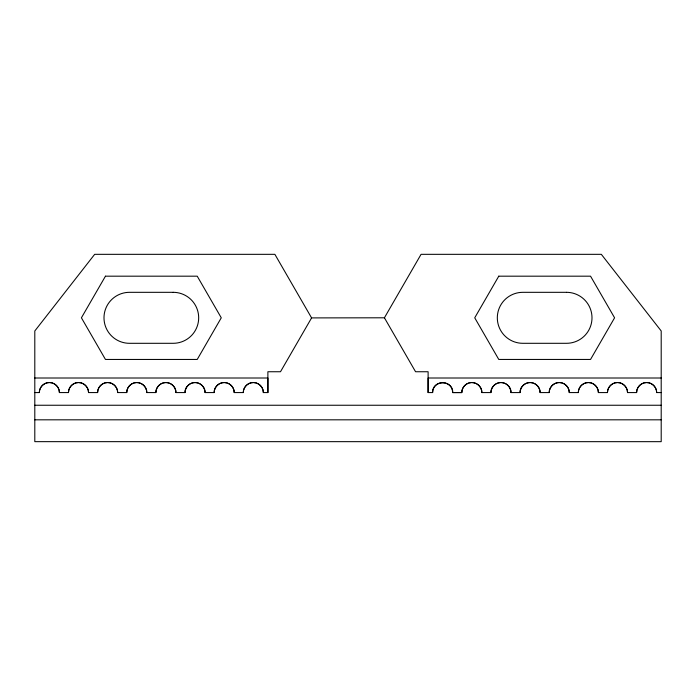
<?xml version="1.0" encoding="UTF-8"?>
<svg xmlns="http://www.w3.org/2000/svg" width="696" height="696" viewBox="0 0 696 696"><rect width="100%" height="100%" fill="white"/><g stroke="black" fill="none" stroke-linecap="round" stroke-linejoin="round"><path stroke-width="1.04" d="M34.8 392.579L39.315 392.57C39.28 387.194 43.987 382.487 49.373 382.522A10.049 10.049 0 0 1 59.421 392.57L68.46 392.57C68.417 387.194 73.123 382.487 78.5 382.522A10.049 10.049 0 0 1 88.557 392.57L97.588 392.57C97.553 387.194 102.26 382.487 107.636 382.522A10.049 10.049 0 0 1 117.685 392.57L126.724 392.57C126.681 387.194 131.396 382.487 136.773 382.522A10.049 10.049 0 0 1 146.83 392.57L155.852 392.57C155.826 387.194 160.524 382.487 165.909 382.522A10.049 10.049 0 0 1 175.958 392.57L184.988 392.57C184.962 387.194 189.66 382.487 195.045 382.522A10.049 10.049 0 0 1 205.094 392.57L214.133 392.57C214.09 387.194 218.796 382.487 224.182 382.522A10.049 10.049 0 0 1 234.23 392.57L243.261 392.57C243.226 387.194 247.933 382.487 253.309 382.522A10.049 10.049 0 0 1 263.358 392.57L267.882 392.57L267.882 378.006L34.8 378.006M267.882 392.57L267.882 371.742L280.497 371.742L311.582 317.907L384.418 317.794L421.063 254.327L601.327 254.327L661.2 330.965L661.2 392.57L656.685 392.57C656.72 387.194 652.013 382.487 646.636 382.522A10.049 10.049 0 0 0 636.579 392.579L627.548 392.579C627.583 387.194 622.877 382.487 617.5 382.522A10.049 10.049 0 0 0 607.443 392.579L598.412 392.579C598.447 387.194 593.74 382.487 588.364 382.522A10.049 10.049 0 0 0 578.306 392.579L569.284 392.57C569.311 387.194 564.604 382.487 559.227 382.522A10.049 10.049 0 0 0 549.188 392.579L540.122 392.579C540.192 387.194 535.459 382.487 530.091 382.522A10.049 10.049 0 0 0 520.025 392.579L511.029 392.579C511.029 387.202 506.349 382.487 500.955 382.522A10.049 10.049 0 0 0 490.924 392.579L481.876 392.579C481.91 387.194 477.204 382.487 471.827 382.522A10.049 10.049 0 0 0 461.796 392.579L452.678 392.579A10.049 10.049 0 0 0 442.621 382.522A10.049 10.049 0 0 0 432.573 392.579L428.118 392.57L428.118 378.006L661.2 378.006M311.582 317.907L274.876 254.327L94.673 254.327L34.8 330.983L34.8 441.655L661.2 441.673L661.2 392.57M432.634 392.57C432.059 379.781 453.227 379.581 452.731 392.57L461.779 392.57C461.735 387.237 466.433 382.478 471.827 382.522A10.049 10.049 0 0 1 481.902 392.579M490.906 392.57C490.871 387.194 495.578 382.487 500.955 382.522A10.049 10.049 0 0 1 511.029 392.579M520.043 392.57C520.008 387.194 524.714 382.487 530.091 382.522A10.049 10.049 0 0 1 540.122 392.579M549.179 392.57C549.144 387.194 553.851 382.487 559.227 382.522A10.049 10.049 0 0 1 569.293 392.579M578.306 392.57C578.28 387.194 582.987 382.487 588.364 382.522A10.049 10.049 0 0 1 598.412 392.579M607.443 392.57C607.417 387.194 612.115 382.487 617.5 382.522A10.049 10.049 0 0 1 627.548 392.579M636.579 392.57C636.544 387.194 641.251 382.487 646.636 382.522A10.049 10.049 0 0 1 656.685 392.57M34.8 405.246L661.2 405.246M34.8 419.819L661.2 419.819M384.418 317.794L415.564 371.742L428.118 371.742L428.118 392.57M263.366 392.57C263.401 387.194 258.695 382.487 253.309 382.522A10.049 10.049 0 0 0 243.261 392.57M234.23 392.57C234.265 387.194 229.558 382.487 224.182 382.522A10.049 10.049 0 0 0 214.133 392.57M205.094 392.57C205.129 387.194 200.422 382.487 195.045 382.522A10.049 10.049 0 0 0 184.988 392.57M175.958 392.57C175.992 387.194 171.286 382.487 165.909 382.522A10.049 10.049 0 0 0 155.852 392.57M146.821 392.57C146.856 387.194 142.149 382.487 136.773 382.522A10.049 10.049 0 0 0 126.724 392.57M117.685 392.57C117.72 387.194 113.013 382.487 107.636 382.522A10.049 10.049 0 0 0 97.579 392.57M88.557 392.57C88.592 387.194 83.885 382.487 78.5 382.522A10.049 10.049 0 0 0 68.46 392.57M59.421 392.57C59.456 387.194 54.749 382.487 49.373 382.522A10.049 10.049 0 0 0 39.315 392.57M105.453 276.181L81.415 317.811L105.453 359.449L197.229 359.449L221.267 317.811L197.229 276.181L105.453 276.181M498.771 276.181L474.733 317.811L498.771 359.44L590.547 359.44L614.585 317.811L590.547 276.181L498.771 276.181M173.191 292.32L129.491 292.32A25.491 25.491 0 0 0 103.991 317.811A25.491 25.491 0 0 0 129.491 343.311L173.191 343.302A25.491 25.491 0 0 0 198.682 317.811A25.491 25.491 0 0 0 173.191 292.32M566.509 292.32L522.809 292.32A25.491 25.491 0 0 0 497.318 317.811A25.491 25.491 0 0 0 522.809 343.302L566.509 343.302A25.491 25.491 0 0 0 592 317.811A25.491 25.491 0 0 0 566.509 292.32"/></g></svg>
